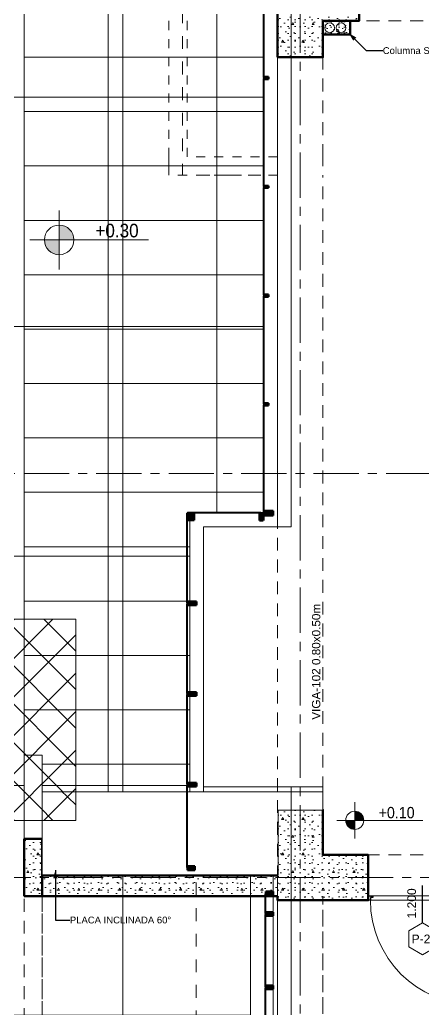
# Model space of a CAD drawing. Header units: inches. Extents: x -38 to 5698, y -33 to 92.
# Drawn here: x 6.22 to 10.68, y 28.5 to 39.41 of the extents above; entities that cross this region are included whole.
import ezdxf

# ---------------------------------------------------------------- set-up
doc = ezdxf.new("R2010")
doc.units = ezdxf.units.IN
doc.header["$MEASUREMENT"] = 0
doc.set_wipeout_variables(frame=1)
for name, pattern in [('Hidden Line', [0.195611, 0.141111, -0.0545]), ('Línea Oculta', [0.195611, 0.141111, -0.0545]), ('Punto & Raya', [0.65, 0.5, -0.075, 0, -0.075]), ('Rayas', [0.282222, 0.141111, -0.141111]), ('super', [0.125, 0.075, -0.05]), ('Wipeout_Contour', [1, 0, -1])]:
    doc.linetypes.add(name, pattern=pattern)
for name, color, linetype in [('02 _ ARQ _ ALB _ Ejes Generales', 7, 'Continuous'), ('02 _ ARQ _ ALB _ Muros Interiores', 7, 'Continuous'), ('02 _ ARQ _ ZON _ Espacio.3D', 7, 'Continuous'), ('08 _ STR _ EXT _ 06 Columnas', 7, 'Continuous'), ('08 _ STR _ EXT _ 07 Losa Aligerada', 7, 'Continuous'), ('08 _ STR _ EXT _ 08 Placas Inclinadas', 7, 'Continuous'), ('08 _ STR _ EXT _ 09 Vigas', 7, 'Continuous'), ('Acabado - Muros', 7, 'Continuous'), ('ESQUEMAS', 7, 'Continuous'), ('Estructura - 03 LOSA', 7, 'Continuous'), ('Estructura - 04 MURO', 253, 'Continuous'), ('Estructura - Carga', 7, 'Continuous'), ('Marcador - Secciones', 251, 'Continuous'), ('MEP - HVAC', 7, 'Continuous'), ('Notas - Etiquetas', 251, 'Continuous')]:
    doc.layers.add(name, color=color, linetype=linetype)
doc.styles.add('Estilo_Generado_4', font='swisse.ttf')
doc.dimstyles.new('Estilo_Generado__8', dxfattribs={"dimtxt": 0.18, "dimasz": 0.0912, "dimexe": 0.18, "dimexo": 0.0625, "dimgap": 0, "dimtad": 0, "dimtih": 1, "dimtoh": 1, "dimdec": 4, "dimzin": 0, "dimdsep": 46, "dimcen": 0.09, "dimadec": 0, "dimazin": 0, "dimtfac": 1, "dimtdec": 4, "dimtmove": 0, "dimatfit": 3, "dimldrblk": 'ARROWHEAD_5', "dimfxl": 1, "dimtolj": 1, "dimtzin": 0, "dimarcsym": 0})
pattern_1 = [(0, (0, 0), (0, 0.3897114), [0.024375, -0.200625]), (0, (0.1125, 0.19486), (0, 0.3897114), [0.024375, -0.200625]), (60, (0, 0), (-0.3375, 0.1948557), [0.024375, -0.200625]), (60, (0.225, 0), (-0.3375, 0.1948557), [0.024375, -0.200625]), (120, (0.02437, 0), (0.3375, 0.1948557), [0.024375, -0.200625]), (120, (0.24938, 0), (0.3375, 0.1948557), [0.024375, -0.200625]), (0, (0, 0.0375), (0, 0.075), [0, -0.075, 0, -0.1125]), (45, (0.0375, 0.0375), (-0.05303301, 0.05303301), [0, -0.05625, 0, -0.09375])]

# ---------------------------------------------------------------- blocks, each defined once
blk = doc.blocks.new('ARROWHEAD_5')
at = {"linetype": 'Continuous', "lineweight": 0}
blk.add_hatch(color=0, dxfattribs=at).paths.add_polyline_path([(-1, 0.2679), (0, 0), (-1, -0.2679)])
at = {"color": 0, "linetype": 'Continuous', "lineweight": 0}
blk.add_line((0, 0), (-1, 0), dxfattribs=at)

msp = doc.modelspace()

# ---------------------------------------------------------------- hatches: boundary and pattern name
at = {"linetype": 'Continuous', "lineweight": 13, "true_color": 0x636466}
for points in [[(6.658, 36.985), (6.821, 36.985), (6.808, 37.047), (6.773, 37.1), (6.72, 37.135), (6.658, 37.147)], [(6.658, 36.985), (6.496, 36.985), (6.508, 36.922), (6.543, 36.87), (6.596, 36.835), (6.658, 36.822)], [(9.922, 30.582), (10.022, 30.582), (10.015, 30.62), (9.993, 30.652), (9.96, 30.674), (9.922, 30.682)], [(9.922, 30.582), (9.822, 30.582), (9.83, 30.543), (9.851, 30.511), (9.884, 30.489), (9.922, 30.482)]]:
    msp.add_hatch(color=251, dxfattribs=at).paths.add_polyline_path(points)
at = {"layer": 'Estructura - 03 LOSA', "linetype": 'Continuous', "lineweight": 13}
h = msp.add_hatch(dxfattribs=at)
h.set_pattern_fill('CEMENTO_PULIDO_Y_BRUÑADO_FA', color=251, style=0, pattern_type=2)
h.set_pattern_definition([(360, (3.7574, 18.3027), (0, 2.53199), []), (90, (3.7574, 18.3027), (-3.6, 0), [])])
h.paths.add_polyline_path([(2.17, 26.05), (8.821, 26.05), (8.822, 29.453), (8.822, 30.7), (8.25, 30.7), (8.25, 33.82), (9.07, 33.82), (9.07, 39.9), (23.57, 39.9), (51.57, 39.9), (51.57, 23.382), (52.92, 23.382), (52.92, 40.85), (9.07, 40.85), (2.17, 40.85)])
at = {"layer": 'Estructura - Carga', "linetype": 'Continuous', "lineweight": 13}
h = msp.add_hatch(dxfattribs=at)
h.set_pattern_fill('HORMIGÓN_ARMADO_0002', color=251, style=0, pattern_type=2)
h.set_pattern_definition([(0, (0, 0), (0, 0.3117692), [0.03, -0.15]), (0, (0.09, 0.1559), (0, 0.3117692), [0.03, -0.15]), (60, (0, 0), (-0.27, 0.1558846), [0.03, -0.15]), (60, (0.18, 0), (-0.27, 0.1558846), [0.03, -0.15]), (120, (0.03, 0), (0.27, 0.1558846), [0.03, -0.15]), (120, (0.21, 0), (0.27, 0.1558846), [0.03, -0.15]), (0, (0, 0.03), (0, 0.06), [0, -0.06, 0, -0.09]), (45, (0.03, 0.03), (-0.04242641, 0.04242641), [0, -0.045, 0, -0.075])])
h.paths.add_polyline_path([(9.57, 39.25), (9.87, 39.25), (9.87, 39.4), (9.57, 39.4)])

# ---------------------------------------------------------------- linework, layer by layer
at = {"color": 251, "linetype": 'Continuous', "lineweight": 13, "true_color": 0x636466}
for p, q in [((6.658, 36.66), (6.658, 37.31)), ((6.333, 36.985), (7.644, 36.985)), ((9.922, 30.382), (9.922, 30.782)), ((9.722, 30.582), (10.673, 30.582))]:
    msp.add_line(p, q, dxfattribs=at)
for centre, radius in [((6.658, 36.985), 0.163), ((9.922, 30.582), 0.1)]:
    msp.add_circle(centre, radius, dxfattribs=at)
at = {"layer": '02 _ ARQ _ ALB _ Muros Interiores', "color": 152, "linetype": 'Continuous', "lineweight": 25}
msp.add_line((10.67, 29.45), (10.67, 29.862), dxfattribs=at)
at = {"layer": '02 _ ARQ _ ALB _ Muros Interiores', "color": 7, "linetype": 'Continuous', "lineweight": 80}
msp.add_line((10.07, 29.7), (10.07, 29.75), dxfattribs=at)
msp.add_line((10.07, 29.7), (10.07, 29.75), dxfattribs=at)
msp.add_line((10.07, 29.7), (10.07, 29.75), dxfattribs=at)
at = {"layer": '02 _ ARQ _ ALB _ Muros Interiores', "color": 165, "linetype": 'Continuous', "lineweight": 25}
for p, q in [((10.07, 29.7), (10.07, 29.75)), ((10.07, 29.75), (10.12, 29.75)), ((10.095, 29.7), (10.07, 29.7)), ((10.12, 29.73), (10.095, 29.73)), ((10.095, 29.73), (10.095, 29.7)), ((10.12, 29.75), (10.12, 29.73))]:
    msp.add_line(p, q, dxfattribs=at)
at = {"layer": '02 _ ARQ _ ALB _ Muros Interiores', "color": 251, "linetype": 'Continuous', "lineweight": 13, "flags": 128}
msp.add_lwpolyline([(10.67, 29.1), (10.822, 29.187), (10.822, 29.362), (10.67, 29.45), (10.518, 29.362), (10.518, 29.187)], close=True, dxfattribs=at)
at = {"layer": '02 _ ARQ _ ALB _ Muros Interiores', "color": 7, "linetype": 'Continuous', "lineweight": 15}
msp.add_arc((11.245, 29.7), 1.15, 180, 270, dxfattribs=at)
at = {"layer": '02 _ ARQ _ ZON _ Espacio.3D', "color": 254, "linetype": 'Continuous', "lineweight": 0, "flags": 128}
msp.add_lwpolyline([(8.25, 30.953), (9.57, 30.953), (9.57, 30.2), (10.07, 30.2), (10.07, 29.75), (16.07, 29.75), (16.07, 31), (16.52, 31), (16.52, 39), (16.07, 39), (16.07, 39.9), (9.97, 39.9), (9.97, 39.4), (9.57, 39.4), (9.57, 39), (9.07, 39), (9.07, 33.82), (8.25, 33.82)], close=True, dxfattribs=at)
msp.add_lwpolyline([(23.97, 29.7), (9.07, 29.7), (9.07, 17.4)], dxfattribs=at)
at = {"layer": '08 _ STR _ EXT _ 07 Losa Aligerada', "color": 7, "linetype": 'Rayas', "lineweight": 18, "flags": 128}
msp.add_lwpolyline([(8.17, 27.939), (7.67, 27.939), (7.67, 5.8), (25.235, 5.8), (25.235, 7.2), (30.431, 7.2), (30.431, 6), (37.07, 6), (37.07, 3.375), (44.57, 3.375), (44.57, 6.05), (52.32, 6.05), (52.32, 15), (51.57, 15), (51.57, 15.15), (51.57, 15.8), (51.57, 18.1), (51.57, 18.1), (51.57, 20.35), (46.67, 20.35), (46.67, 22.35), (46.67, 22.6), (46.67, 24.5), (46.67, 24.75), (46.67, 26.75), (51.57, 26.75), (51.57, 29.7), (51.57, 29.7), (51.57, 35.2), (52.37, 35.2), (52.52, 35.2), (52.52, 41.1), (38.955, 41.1), (38.955, 40.8), (34.048, 40.8), (34.048, 40.5), (23.37, 40.5), (23.37, 43.874), (16.27, 43.874), (16.27, 39.9), (11.12, 39.9), (11.12, 40.95), (8.02, 40.95), (8.02, 37.7), (9.07, 37.7), (9.07, 33.9), (8.17, 33.9)], close=True, dxfattribs=at)
at = {"layer": '08 _ STR _ EXT _ 07 Losa Aligerada', "color": 7, "linetype": 'Continuous', "lineweight": 18, "flags": 128}
msp.add_lwpolyline([(51.57, 39.9), (9.07, 39.9), (9.07, 33.82), (8.25, 33.82), (8.25, 30.7), (9.07, 30.7), (9.07, 17.4)], dxfattribs=at)
at = {"layer": '08 _ STR _ EXT _ 08 Placas Inclinadas', "color": 7, "linetype": 'Continuous', "lineweight": 80}
msp.add_line((6.27, 29.744), (6.47, 29.744), dxfattribs=at)
at = {"layer": '08 _ STR _ EXT _ 08 Placas Inclinadas', "color": 251, "linetype": 'Línea Oculta', "lineweight": 13, "flags": 128}
for points in [[(6.27, 28.369), (6.27, 29.744)], [(6.47, 28.369), (6.47, 29.744)], [(6.47, 27.965), (6.47, 29.744)], [(9.57, 27.965), (9.57, 29.744)]]:
    msp.add_lwpolyline(points, dxfattribs=at)
at = {"layer": '08 _ STR _ EXT _ 09 Vigas', "color": 251, "linetype": 'super', "lineweight": 13}
for p, q in [((7.87, 37.7), (7.87, 41.1)), ((8.07, 37.9), (8.07, 40.9)), ((7.87, 37.9), (7.87, 37.7)), ((9.57, 37.9), (9.57, 37.7)), ((8.07, 37.7), (7.87, 37.7))]:
    msp.add_line(p, q, dxfattribs=at)
at = {"layer": '08 _ STR _ EXT _ 09 Vigas', "color": 251, "linetype": 'Hidden Line', "lineweight": 13}
for p, q in [((9.57, 37.9), (9.57, 39.4)), ((9.57, 39.4), (16.07, 39.4)), ((9.57, 17.4), (9.57, 29.7)), ((9.57, 29.7), (30.07, 29.7))]:
    msp.add_line(p, q, dxfattribs=at)
at = {"layer": 'Estructura - 03 LOSA', "color": 7, "linetype": 'Continuous', "lineweight": 18, "flags": 128}
msp.add_lwpolyline([(2.17, 26.05), (8.821, 26.05), (8.822, 29.453), (8.822, 30.7), (8.25, 30.7), (8.25, 33.82), (9.07, 33.82), (9.07, 39.9), (23.57, 39.9), (51.57, 39.9), (51.57, 23.382), (52.92, 23.382), (52.92, 40.85), (9.07, 40.85), (2.17, 40.85)], close=True, dxfattribs=at)
at = {"layer": 'Estructura - Carga', "color": 7, "linetype": 'Continuous', "lineweight": 80, "flags": 128}
msp.add_lwpolyline([(9.57, 39.25), (9.87, 39.25), (9.87, 39.4), (9.57, 39.4)], close=True, dxfattribs=at)
at = {"layer": 'MEP - HVAC', "color": 7, "linetype": 'Continuous', "lineweight": 13, "flags": 128}
for points in [[(9.699, 39.325, 1), (9.591, 39.325, 1)], [(9.824, 39.325, 1), (9.716, 39.325, 1)]]:
    msp.add_lwpolyline(points, format="xyb", close=True, dxfattribs=at)

# ---------------------------------------------------------------- texts
at = {"color": 251, "lineweight": 13, "true_color": 0x636466, "attachment_point": 7, "style": 'Estilo_Generado_4'}
for s, insert, char_height in [('\\A1;{\\W0.900000x;\\pql;\\fSwis721 Ex BT|b0|i0|c0|p34;+0.30}', (7.058, 37.011), 0.15), ('\\A1;{\\W0.900000x;\\pql;\\fSwis721 Ex BT|b0|i0|c0|p34;+0.10}', (10.185, 30.603), 0.125)]:
    msp.add_mtext(s, dxfattribs=dict(at, insert=insert, char_height=char_height))
at = {"layer": '02 _ ARQ _ ALB _ Muros Interiores', "color": 251, "lineweight": 25, "insert": (10.625, 29.5), "char_height": 0.095, "attachment_point": 7, "rotation": 90, "style": 'Estilo_Generado_4'}
msp.add_mtext('\\A1;{\\pql;\\pt0;\\fSwis721 Ex BT|b0|i0|c0|p34;1.200\\fSwis721 Ex BT|b0|i0|c0|p34;\\A1{\\H.66x;\\S^  ;}\\fSwis721 Ex BT|b0|i0|c0|p34;\\fSwis721 Ex BT|b0|i0|c0|p34;}', dxfattribs=at)
at = {"layer": '02 _ ARQ _ ALB _ Muros Interiores', "color": 251, "lineweight": 25, "insert": (10.55, 29.227), "char_height": 0.095, "attachment_point": 7, "style": 'Estilo_Generado_4'}
msp.add_mtext('\\A1;{\\pql;\\pt0;\\fSwis721 Ex BT|b0|i0|c0|p34;P-2\\fSwis721 Ex BT|b0|i0|c0|p34;\\fSwis721 Ex BT|b0|i0|c0|p34;\\fSwis721 Ex BT|b0|i0|c0|p34;}', dxfattribs=at)
at = {"layer": 'Notas - Etiquetas', "color": 8, "linetype": 'Continuous', "lineweight": 35, "insert": (10.231, 39.073), "char_height": 0.075, "attachment_point": 4, "style": 'Estilo_Generado_4'}
msp.add_mtext('\\A1;{\\pql;\\fSwis721 Ex BT|b0|i0|c0|p34;Columna Sanitaria}', dxfattribs=at)
at = {"layer": 'Notas - Etiquetas', "color": 8, "linetype": 'Continuous', "lineweight": 13, "insert": (9.543, 31.692), "char_height": 0.0925, "attachment_point": 7, "rotation": 90, "style": 'Estilo_Generado_4'}
msp.add_mtext('\\A1;{\\pql;\\fSwis721 Ex BT|b0|i0|c0|p34;VIGA-102\\fSwis721 Ex BT|b0|i0|c0|p34; \\fSwis721 Ex BT|b0|i0|c0|p34;0.80\\fSwis721 Ex BT|b0|i0|c0|p34;x\\fSwis721 Ex BT|b0|i0|c0|p34;0.50\\fSwis721 Ex BT|b0|i0|c0|p34;m}', dxfattribs=at)
at = {"layer": 'Notas - Etiquetas', "color": 8, "linetype": 'Continuous', "lineweight": 25, "insert": (6.776, 29.482), "char_height": 0.075, "attachment_point": 4, "style": 'Estilo_Generado_4'}
msp.add_mtext('\\A1;{\\pql;\\fSwis721 Ex BT|b0|i0|c0|p34;PLACA INCLINADA \\fSwis721 Ex BT|b0|i0|c0|p34;60\\fSwis721 Ex BT|b0|i0|c0|p34;° }', dxfattribs=at)

# ---------------------------------------------------------------- leaders
at = {"layer": 'Notas - Etiquetas', "color": 8, "linetype": 'Continuous', "lineweight": 13, "annotation_type": 0, "has_hookline": 1}
for points, hookline_direction, text_width in [([(9.857, 39.265), (10.049, 39.073), (10.231, 39.073)], 0, 1.017), ([(13.67, 29.715), (13.463, 29.435), (11.44, 29.435)], 1, 1.838)]:
    msp.add_leader(points, dimstyle='Estilo_Generado__8', dxfattribs=dict(at, hookline_direction=hookline_direction, text_width=text_width))

# ---------------------------------------------------------------- next in the draw order: wipeouts: each hides what was drawn before it
at = {"color": 254, "linetype": 'Wipeout_Contour', "lineweight": 0, "ltscale": 104.767054}
msp.add_wipeout([(8.92, 33.97), (8.92, 33.82), (9.07, 33.82)], dxfattribs=at).dxf.layer = 'Estructura - 04 MURO'
at = {"color": 254, "linetype": 'Wipeout_Contour', "lineweight": 0, "ltscale": 119.563409}
msp.add_wipeout([(9.02, 30.722), (8.77, 30.722), (8.77, 26.35), (9.02, 26.35)], dxfattribs=at).dxf.layer = 'Estructura - 04 MURO'

# ---------------------------------------------------------------- next in the draw order: hatches: boundary and pattern name
at = {"layer": '08 _ STR _ EXT _ 06 Columnas', "linetype": 'Continuous', "lineweight": 9}
h = msp.add_hatch(dxfattribs=at)
h.set_pattern_fill('HORMIGÓN_EN_MASA_0002', style=0, pattern_type=2)
h.set_pattern_definition(pattern_1)
h.paths.add_polyline_path([(9.57, 30.7), (9.07, 30.7), (9.07, 29.975), (9.57, 29.975), (9.57, 29.744), (9.07, 29.744), (9.07, 29.7), (10.07, 29.7), (10.07, 30.2), (9.57, 30.2)])
h = msp.add_hatch(dxfattribs=at)
h.set_pattern_fill('HORMIGÓN_EN_MASA_0002', style=0, pattern_type=2)
h.set_pattern_definition(pattern_1)
h.paths.add_polyline_path([(9.57, 29.975), (9.07, 29.975), (9.07, 29.744), (9.57, 29.744)])
at = {"layer": 'Acabado - Muros', "linetype": 'Continuous', "lineweight": 0}
for points in [[(9.02, 29.752), (9.02, 29.798), (8.94, 29.798), (8.94, 29.752)], [(9.02, 29.57), (8.94, 29.57), (8.94, 29.53), (9.02, 29.53)], [(9.02, 28.76), (8.94, 28.76), (8.94, 28.72), (9.02, 28.72)]]:
    msp.add_hatch(color=254, dxfattribs=at).paths.add_polyline_path(points)
at = {"layer": 'Acabado - Muros', "linetype": 'Continuous', "lineweight": 9}
for points in [[(8.93, 29.77), (8.93, 29.555), (8.94, 29.555), (8.94, 29.77)], [(8.93, 29.545), (8.93, 28.745), (8.94, 28.745), (8.94, 29.545)], [(8.93, 28.735), (8.93, 27.935), (8.94, 27.935), (8.94, 28.735)]]:
    msp.add_hatch(color=250, dxfattribs=at).paths.add_polyline_path(points)

# ---------------------------------------------------------------- next in the draw order: linework, layer by layer
at = {"layer": '08 _ STR _ EXT _ 06 Columnas', "color": 7, "linetype": 'Continuous', "lineweight": 80, "flags": 128}
msp.add_lwpolyline([(9.07, 29.744), (9.07, 29.7), (10.07, 29.7), (10.07, 30.2), (9.57, 30.2), (9.57, 30.7), (9.07, 30.7), (9.07, 29.975)], dxfattribs=at)
at = {"layer": '08 _ STR _ EXT _ 08 Placas Inclinadas', "color": 7, "linetype": 'Continuous', "lineweight": 80}
msp.add_line((6.47, 29.744), (9.07, 29.744), dxfattribs=at)
at = {"layer": '08 _ STR _ EXT _ 09 Vigas', "color": 251, "linetype": 'Hidden Line', "lineweight": 13}
msp.add_line((9.07, 17.4), (9.07, 29.7), dxfattribs=at)
at = {"layer": 'Acabado - Muros', "color": 7, "linetype": 'Continuous', "lineweight": 60}
for p, q in [((8.94, 29.798), (8.94, 29.752)), ((9.02, 29.798), (8.94, 29.798)), ((9.02, 29.798), (9.02, 29.752)), ((9.02, 29.752), (8.94, 29.752)), ((8.94, 29.57), (8.94, 29.53)), ((9.02, 29.57), (8.94, 29.57)), ((9.02, 29.53), (8.94, 29.53)), ((9.02, 29.57), (9.02, 29.53)), ((8.94, 28.76), (8.94, 28.72)), ((9.02, 28.76), (8.94, 28.76)), ((9.02, 28.72), (8.94, 28.72)), ((9.02, 28.76), (9.02, 28.72))]:
    msp.add_line(p, q, dxfattribs=at)
at = {"layer": 'Acabado - Muros', "color": 7, "linetype": 'Continuous', "lineweight": 13, "flags": 128}
for points in [[(8.93, 29.77), (8.94, 29.77), (8.94, 29.555), (8.93, 29.555)], [(8.93, 29.545), (8.94, 29.545), (8.94, 28.745), (8.93, 28.745)], [(8.93, 28.735), (8.94, 28.735), (8.94, 27.935), (8.93, 27.935)]]:
    msp.add_lwpolyline(points, close=True, dxfattribs=at)
at = {"layer": 'Estructura - 04 MURO', "color": 7, "linetype": 'Continuous', "lineweight": 13, "flags": 128}
for points in [[(8.77, 30.722), (8.77, 26.35)], [(9.02, 30.722), (8.77, 30.722)], [(9.02, 26.35), (9.02, 30.722)]]:
    msp.add_lwpolyline(points, dxfattribs=at)

# ---------------------------------------------------------------- next in the draw order: wipeouts: each hides what was drawn before it
at = {"color": 254, "linetype": 'Wipeout_Contour', "lineweight": 0, "ltscale": 232.603128}
msp.add_wipeout([(8.92, 33.97), (9.07, 33.97), (9.07, 39), (9.07, 39), (9.07, 39.9), (8.92, 39.9)], dxfattribs=at).dxf.layer = 'Estructura - 04 MURO'

# ---------------------------------------------------------------- next in the draw order: hatches: boundary and pattern name
at = {"layer": '08 _ STR _ EXT _ 06 Columnas', "linetype": 'Continuous', "lineweight": 9}
h = msp.add_hatch(dxfattribs=at)
h.set_pattern_fill('HORMIGÓN_EN_MASA_0002', style=0, pattern_type=2)
h.set_pattern_definition(pattern_1)
h.paths.add_polyline_path([(9.07, 39), (9.57, 39), (9.57, 39.4), (9.97, 39.4), (9.97, 39.9), (9.07, 39.9)])
at = {"layer": 'Acabado - Muros', "linetype": 'Continuous', "lineweight": 9}
for points in [[(8.91, 39.965), (8.91, 38.775), (8.92, 38.775), (8.92, 39.965)], [(8.91, 38.765), (8.91, 37.575), (8.92, 37.575), (8.92, 38.765)], [(8.91, 37.565), (8.91, 36.375), (8.92, 36.375), (8.92, 37.565)], [(8.91, 36.365), (8.91, 35.175), (8.92, 35.175), (8.92, 36.365)]]:
    msp.add_hatch(color=250, dxfattribs=at).paths.add_polyline_path(points)
at = {"layer": 'Acabado - Muros', "linetype": 'Continuous', "lineweight": 0}
for points in [[(8.97, 38.783), (8.92, 38.783), (8.92, 38.758), (8.97, 38.758)], [(8.97, 37.583), (8.92, 37.583), (8.92, 37.558), (8.97, 37.558)], [(8.97, 36.383), (8.92, 36.383), (8.92, 36.358), (8.97, 36.358)], [(8.97, 35.183), (8.92, 35.183), (8.92, 35.158), (8.97, 35.158)]]:
    msp.add_hatch(color=254, dxfattribs=at).paths.add_polyline_path(points)

# ---------------------------------------------------------------- next in the draw order: linework, layer by layer
at = {"layer": '08 _ STR _ EXT _ 06 Columnas', "color": 7, "linetype": 'Continuous', "lineweight": 80, "flags": 128}
msp.add_lwpolyline([(9.07, 39), (9.07, 39.9), (9.97, 39.9), (9.97, 39.4), (9.57, 39.4), (9.57, 39)], close=True, dxfattribs=at)
at = {"layer": '08 _ STR _ EXT _ 09 Vigas', "color": 251, "linetype": 'Hidden Line', "lineweight": 13}
msp.add_line((9.07, 37.9), (9.07, 39.9), dxfattribs=at)
at = {"layer": '08 _ STR _ EXT _ 09 Vigas', "color": 251, "linetype": 'super', "lineweight": 13}
for p, q in [((9.07, 37.9), (8.07, 37.9)), ((9.07, 37.7), (7.87, 37.7))]:
    msp.add_line(p, q, dxfattribs=at)
at = {"layer": 'Acabado - Muros', "color": 7, "linetype": 'Continuous', "lineweight": 60}
for p, q in [((8.92, 38.783), (8.92, 38.758)), ((8.97, 38.783), (8.92, 38.783)), ((8.97, 38.758), (8.92, 38.758)), ((8.97, 38.783), (8.97, 38.758)), ((8.92, 37.583), (8.92, 37.558)), ((8.97, 37.583), (8.92, 37.583)), ((8.97, 37.558), (8.92, 37.558)), ((8.97, 37.583), (8.97, 37.558)), ((8.92, 36.383), (8.92, 36.358)), ((8.97, 36.383), (8.92, 36.383)), ((8.97, 36.358), (8.92, 36.358)), ((8.97, 36.383), (8.97, 36.358)), ((8.92, 35.183), (8.92, 35.158)), ((8.97, 35.183), (8.92, 35.183)), ((8.97, 35.158), (8.92, 35.158)), ((8.97, 35.183), (8.97, 35.158))]:
    msp.add_line(p, q, dxfattribs=at)
at = {"layer": 'Acabado - Muros', "color": 7, "linetype": 'Continuous', "lineweight": 13, "flags": 128}
for points in [[(8.91, 39.965), (8.92, 39.965), (8.92, 38.775), (8.91, 38.775)], [(8.91, 38.765), (8.92, 38.765), (8.92, 37.575), (8.91, 37.575)], [(8.91, 37.565), (8.92, 37.565), (8.92, 36.375), (8.91, 36.375)], [(8.91, 36.365), (8.92, 36.365), (8.92, 35.175), (8.91, 35.175)]]:
    msp.add_lwpolyline(points, close=True, dxfattribs=at)
at = {"layer": 'Marcador - Secciones', "color": 251, "linetype": 'Punto & Raya', "lineweight": 13}
msp.add_line((4.667, 34.407), (55.94, 34.407), dxfattribs=at)

# ---------------------------------------------------------------- next in the draw order: wipeouts: each hides what was drawn before it
at = {"color": 254, "linetype": 'Wipeout_Contour', "lineweight": 0, "ltscale": 105.660484}
msp.add_wipeout([(9.07, 33.97), (8.92, 33.97), (9.07, 33.82)], dxfattribs=at).dxf.layer = 'Estructura - 04 MURO'

# ---------------------------------------------------------------- next in the draw order: hatches: boundary and pattern name
at = {"layer": 'Acabado - Muros', "linetype": 'Continuous', "lineweight": 9}
msp.add_hatch(color=250, dxfattribs=at).paths.add_polyline_path([(8.91, 35.165), (8.91, 33.975), (8.92, 33.975), (8.92, 35.165)])
at = {"layer": 'Acabado - Muros', "linetype": 'Continuous', "lineweight": 0}
msp.add_hatch(color=254, dxfattribs=at).paths.add_polyline_path([(9.02, 33.995), (8.92, 33.995), (8.92, 33.945), (9.02, 33.945)])
at = {"layer": 'Estructura - 03 LOSA', "linetype": 'Continuous', "lineweight": 13}
h = msp.add_hatch(dxfattribs=at)
h.set_pattern_fill('BALDOSA_60X120_0002', color=251, style=0, pattern_type=2)
h.set_pattern_definition([(0, (0, 0), (0, 0.6), []), (90, (0, 0), (-1.2, 0), [])])
h.paths.add_polyline_path([(6.27, 30.607), (8.1, 30.607), (8.1, 33.97), (8.92, 33.97), (8.92, 40.05), (23.57, 40.05), (23.57, 40.85), (6.27, 40.85)])

# ---------------------------------------------------------------- next in the draw order: linework, layer by layer
at = {"layer": 'Acabado - Muros', "color": 7, "linetype": 'Continuous', "lineweight": 60}
for p, q in [((8.92, 33.995), (8.92, 33.945)), ((9.02, 33.995), (8.92, 33.995)), ((9.02, 33.945), (8.92, 33.945)), ((9.02, 33.995), (9.02, 33.945))]:
    msp.add_line(p, q, dxfattribs=at)
at = {"layer": 'Acabado - Muros', "color": 7, "linetype": 'Continuous', "lineweight": 13, "flags": 128}
msp.add_lwpolyline([(8.91, 35.165), (8.92, 35.165), (8.92, 33.975), (8.91, 33.975)], close=True, dxfattribs=at)
at = {"layer": 'Estructura - 03 LOSA', "color": 7, "linetype": 'Continuous', "lineweight": 18, "flags": 128}
msp.add_lwpolyline([(6.27, 30.607), (8.1, 30.607), (8.1, 33.97), (8.92, 33.97), (8.92, 40.05), (23.57, 40.05), (23.57, 40.85), (6.27, 40.85)], close=True, dxfattribs=at)
at = {"layer": 'Estructura - 04 MURO', "color": 7, "linetype": 'Continuous', "lineweight": 13, "flags": 128}
for points in [[(8.92, 40.05), (8.92, 33.97)], [(9.07, 33.82), (9.07, 39)], [(9.07, 33.82), (8.92, 33.82)]]:
    msp.add_lwpolyline(points, dxfattribs=at)

# ---------------------------------------------------------------- next in the draw order: wipeouts: each hides what was drawn before it
at = {"color": 254, "linetype": 'Wipeout_Contour', "lineweight": 0, "ltscale": 125.976197}
msp.add_wipeout([(6.47, 31.302), (6.27, 31.302), (6.27, 30.379), (6.47, 30.379)], dxfattribs=at).dxf.layer = '08 _ STR _ EXT _ 08 Placas Inclinadas'
at = {"color": 254, "linetype": 'Wipeout_Contour', "lineweight": 0, "ltscale": 104.150828}
msp.add_wipeout([(8.25, 33.82), (8.1, 33.97), (8.1, 33.82)], dxfattribs=at).dxf.layer = 'Estructura - 04 MURO'

# ---------------------------------------------------------------- next in the draw order: hatches: boundary and pattern name
at = {"layer": '08 _ STR _ EXT _ 08 Placas Inclinadas', "linetype": 'Continuous', "lineweight": 9}
h = msp.add_hatch(dxfattribs=at)
h.set_pattern_fill('HORMIGÓN_EN_MASA_0002', style=0, pattern_type=2)
h.set_pattern_definition(pattern_1)
h.paths.add_polyline_path([(6.27, 29.744), (6.47, 29.744), (6.47, 30.379), (6.27, 30.379)])

# ---------------------------------------------------------------- next in the draw order: linework, layer by layer
at = {"layer": '08 _ STR _ EXT _ 08 Placas Inclinadas', "color": 7, "linetype": 'Continuous', "lineweight": 80}
msp.add_line((6.47, 30.379), (6.27, 30.379), dxfattribs=at)
at = {"layer": '08 _ STR _ EXT _ 08 Placas Inclinadas', "color": 7, "linetype": 'Continuous', "lineweight": 13, "flags": 128}
for points in [[(6.47, 31.302), (6.27, 31.302)], [(6.27, 30.379), (6.27, 31.302)], [(6.47, 30.379), (6.47, 31.302)]]:
    msp.add_lwpolyline(points, dxfattribs=at)
at = {"layer": '08 _ STR _ EXT _ 08 Placas Inclinadas', "color": 7, "linetype": 'Continuous', "lineweight": 80, "flags": 128}
for points in [[(6.27, 29.744), (6.27, 30.379)], [(6.47, 29.744), (6.47, 30.379)]]:
    msp.add_lwpolyline(points, dxfattribs=at)

# ---------------------------------------------------------------- next in the draw order: wipeouts: each hides what was drawn before it
at = {"color": 254, "linetype": 'Wipeout_Contour', "lineweight": 0, "ltscale": 139.876026}
msp.add_wipeout([(8.25, 33.82), (8.92, 33.82), (8.92, 33.97), (8.25, 33.97)], dxfattribs=at).dxf.layer = 'Estructura - 04 MURO'

# ---------------------------------------------------------------- next in the draw order: hatches: boundary and pattern name
at = {"layer": 'Acabado - Muros', "linetype": 'Continuous', "lineweight": 0}
msp.add_hatch(color=254, dxfattribs=at).paths.add_polyline_path([(8.871, 33.89), (8.911, 33.89), (8.911, 33.97), (8.871, 33.97)])

# ---------------------------------------------------------------- next in the draw order: linework, layer by layer
at = {"layer": 'Acabado - Muros', "color": 7, "linetype": 'Continuous', "lineweight": 60}
for p, q in [((8.871, 33.97), (8.871, 33.89)), ((8.911, 33.97), (8.871, 33.97)), ((8.911, 33.97), (8.911, 33.89)), ((8.911, 33.89), (8.871, 33.89))]:
    msp.add_line(p, q, dxfattribs=at)

# ---------------------------------------------------------------- next in the draw order: wipeouts: each hides what was drawn before it
at = {"color": 254, "linetype": 'Wipeout_Contour', "lineweight": 0, "ltscale": 105.069403}
msp.add_wipeout([(8.25, 33.97), (8.1, 33.97), (8.25, 33.82)], dxfattribs=at).dxf.layer = 'Estructura - 04 MURO'

# ---------------------------------------------------------------- next in the draw order: hatches: boundary and pattern name
at = {"layer": 'Acabado - Muros', "linetype": 'Continuous', "lineweight": 9}
msp.add_hatch(color=250, dxfattribs=at).paths.add_polyline_path([(8.886, 33.98), (8.075, 33.98), (8.075, 33.97), (8.886, 33.97)])
at = {"layer": 'Acabado - Muros', "linetype": 'Continuous', "lineweight": 13}
msp.add_hatch(color=253, dxfattribs=at).paths.add_polyline_path([(8.15, 33.97), (8.075, 33.97), (8.075, 33.895), (8.15, 33.895)])

# ---------------------------------------------------------------- next in the draw order: linework, layer by layer
at = {"layer": 'Acabado - Muros', "color": 7, "linetype": 'Continuous', "lineweight": 60}
for p, q in [((8.075, 33.97), (8.075, 33.895)), ((8.15, 33.97), (8.075, 33.97)), ((8.15, 33.97), (8.15, 33.895)), ((8.15, 33.895), (8.075, 33.895))]:
    msp.add_line(p, q, dxfattribs=at)
at = {"layer": 'Acabado - Muros', "color": 7, "linetype": 'Continuous', "lineweight": 13, "flags": 128}
msp.add_lwpolyline([(8.886, 33.98), (8.886, 33.97), (8.075, 33.97), (8.075, 33.98)], close=True, dxfattribs=at)
at = {"layer": 'Estructura - 04 MURO', "color": 7, "linetype": 'Continuous', "lineweight": 13, "flags": 128}
for points in [[(8.1, 33.97), (8.1, 33.82)], [(8.92, 33.97), (8.1, 33.97)], [(8.25, 33.82), (8.92, 33.82)]]:
    msp.add_lwpolyline(points, dxfattribs=at)

# ---------------------------------------------------------------- next in the draw order: wipeouts: each hides what was drawn before it
at = {"color": 254, "linetype": 'Wipeout_Contour', "lineweight": 0, "ltscale": 133.16257}
msp.add_wipeout([(8.1, 33.82), (8.1, 30.722), (8.25, 30.722), (8.25, 33.82)], dxfattribs=at).dxf.layer = 'Estructura - 04 MURO'

# ---------------------------------------------------------------- next in the draw order: hatches: boundary and pattern name
at = {"layer": 'Acabado - Muros', "linetype": 'Continuous', "lineweight": 9}
for points in [[(8.065, 33.97), (8.065, 32.98), (8.075, 32.98), (8.075, 33.97)], [(8.065, 32.97), (8.065, 31.98), (8.075, 31.98), (8.075, 32.97)], [(8.065, 31.97), (8.065, 30.98), (8.075, 30.98), (8.075, 31.97)]]:
    msp.add_hatch(color=250, dxfattribs=at).paths.add_polyline_path(points)
at = {"layer": 'Acabado - Muros', "linetype": 'Continuous', "lineweight": 0}
for points in [[(8.175, 32.995), (8.075, 32.995), (8.075, 32.955), (8.175, 32.955)], [(8.175, 31.995), (8.075, 31.995), (8.075, 31.955), (8.175, 31.955)], [(8.175, 30.995), (8.075, 30.995), (8.075, 30.955), (8.175, 30.955)]]:
    msp.add_hatch(color=254, dxfattribs=at).paths.add_polyline_path(points)

# ---------------------------------------------------------------- next in the draw order: linework, layer by layer
at = {"layer": 'Acabado - Muros', "color": 7, "linetype": 'Continuous', "lineweight": 60}
for p, q in [((8.075, 32.995), (8.075, 32.955)), ((8.175, 32.995), (8.075, 32.995)), ((8.175, 32.995), (8.175, 32.955)), ((8.175, 32.955), (8.075, 32.955)), ((8.075, 31.995), (8.075, 31.955)), ((8.175, 31.995), (8.075, 31.995)), ((8.175, 31.995), (8.175, 31.955)), ((8.175, 31.955), (8.075, 31.955)), ((8.075, 30.995), (8.075, 30.955)), ((8.175, 30.995), (8.075, 30.995)), ((8.175, 30.955), (8.075, 30.955)), ((8.175, 30.995), (8.175, 30.955))]:
    msp.add_line(p, q, dxfattribs=at)
at = {"layer": 'Acabado - Muros', "color": 7, "linetype": 'Continuous', "lineweight": 13, "flags": 128}
for points in [[(8.065, 33.97), (8.075, 33.97), (8.075, 32.98), (8.065, 32.98)], [(8.065, 32.97), (8.075, 32.97), (8.075, 31.98), (8.065, 31.98)], [(8.065, 31.97), (8.075, 31.97), (8.075, 30.98), (8.065, 30.98)]]:
    msp.add_lwpolyline(points, close=True, dxfattribs=at)
at = {"layer": 'Estructura - 04 MURO', "color": 7, "linetype": 'Continuous', "lineweight": 13, "flags": 128}
for points in [[(8.1, 33.82), (8.1, 30.722)], [(8.25, 30.722), (8.25, 33.82)], [(8.1, 30.722), (8.25, 30.722)]]:
    msp.add_lwpolyline(points, dxfattribs=at)

# ---------------------------------------------------------------- next in the draw order: wipeouts: each hides what was drawn before it
at = {"color": 254, "linetype": 'Wipeout_Contour', "lineweight": 0, "ltscale": 252.97495}
msp.add_wipeout([(6.47, 29.975), (9.07, 29.975), (9.07, 30.7), (9.57, 30.7), (9.57, 30.2), (9.57, 30.2), (9.57, 30.898), (6.47, 30.898)], dxfattribs=at).dxf.layer = '08 _ STR _ EXT _ 08 Placas Inclinadas'

# ---------------------------------------------------------------- next in the draw order: hatches: boundary and pattern name
at = {"layer": '08 _ STR _ EXT _ 08 Placas Inclinadas', "linetype": 'Continuous', "lineweight": 9}
h = msp.add_hatch(dxfattribs=at)
h.set_pattern_fill('HORMIGÓN_EN_MASA_0002', style=0, pattern_type=2)
h.set_pattern_definition(pattern_1)
h.paths.add_polyline_path([(9.07, 29.975), (6.47, 29.975), (6.47, 29.744), (9.07, 29.744)])
at = {"layer": 'Acabado - Muros', "linetype": 'Continuous', "lineweight": 9}
msp.add_hatch(color=250, dxfattribs=at).paths.add_polyline_path([(8.065, 30.97), (8.065, 30.061), (8.075, 30.061), (8.075, 30.97)])
at = {"layer": 'Acabado - Muros', "linetype": 'Continuous', "lineweight": 0}
msp.add_hatch(color=254, dxfattribs=at).paths.add_polyline_path([(8.155, 30.078), (8.075, 30.078), (8.075, 30.032), (8.155, 30.032)])
at = {"layer": 'ESQUEMAS', "linetype": 'Continuous', "lineweight": 13}
h = msp.add_hatch(dxfattribs=at)
h.set_pattern_fill('BALDOSA_30X30_0002', color=20, style=0, pattern_type=2)
h.set_pattern_definition([(45, (4.62916, 31.69065), (-0.212132, 0.212132), []), (135, (4.62916, 31.69065), (0.212132, 0.212132), [])])
h.paths.add_polyline_path([(6.841, 30.58), (6.841, 32.802), (2.436, 32.802), (2.417, 30.58)])

# ---------------------------------------------------------------- next in the draw order: linework, layer by layer
at = {"layer": '02 _ ARQ _ ALB _ Ejes Generales', "color": 252, "linetype": 'Punto & Raya', "lineweight": 13}
for p, q in [((9.32, 3.05), (9.32, 44.9)), ((5.845, 29.95), (54.57, 29.95))]:
    msp.add_line(p, q, dxfattribs=at)
at = {"layer": '08 _ STR _ EXT _ 08 Placas Inclinadas', "color": 7, "linetype": 'Continuous', "lineweight": 80}
msp.add_line((9.07, 29.975), (6.47, 29.975), dxfattribs=at)
at = {"layer": '08 _ STR _ EXT _ 08 Placas Inclinadas', "color": 7, "linetype": 'Continuous', "lineweight": 13, "flags": 128}
for points in [[(9.57, 30.898), (6.47, 30.898)], [(6.47, 29.975), (6.47, 30.898)], [(9.57, 30.2), (9.57, 30.898)]]:
    msp.add_lwpolyline(points, dxfattribs=at)
at = {"layer": '08 _ STR _ EXT _ 08 Placas Inclinadas', "color": 7, "linetype": 'Continuous', "lineweight": 80, "flags": 128}
msp.add_lwpolyline([(6.47, 29.744), (6.47, 29.975)], dxfattribs=at)
at = {"layer": '08 _ STR _ EXT _ 09 Vigas', "color": 251, "linetype": 'Hidden Line', "lineweight": 13}
for p, q in [((9.07, 29.7), (9.07, 37.7)), ((9.57, 30.2), (9.57, 37.7)), ((9.57, 30.2), (16.07, 30.2))]:
    msp.add_line(p, q, dxfattribs=at)
at = {"layer": 'Acabado - Muros', "color": 7, "linetype": 'Continuous', "lineweight": 60}
for p, q in [((8.155, 30.078), (8.075, 30.078)), ((8.075, 30.078), (8.075, 30.032)), ((8.155, 30.032), (8.075, 30.032)), ((8.155, 30.078), (8.155, 30.032))]:
    msp.add_line(p, q, dxfattribs=at)
at = {"layer": 'Acabado - Muros', "color": 7, "linetype": 'Continuous', "lineweight": 13, "flags": 128}
msp.add_lwpolyline([(8.065, 30.97), (8.075, 30.97), (8.075, 30.061), (8.065, 30.061)], close=True, dxfattribs=at)
at = {"layer": 'ESQUEMAS', "color": 7, "linetype": 'Continuous', "lineweight": 13, "flags": 128}
msp.add_lwpolyline([(51.42, 7.35), (9.22, 7.35), (9.22, 8.15), (6.52, 8.15), (6.52, 8.9), (9.22, 8.9), (9.22, 12.275), (6.52, 12.275), (6.52, 13.025), (9.22, 13.025), (9.22, 16.4), (6.52, 16.4), (6.52, 17.15), (9.22, 17.15), (9.22, 30.953), (8.25, 30.953), (8.25, 33.82), (9.22, 33.82), (9.22, 39.75), (51.42, 39.75), (51.42, 17.95), (52.77, 17.95), (52.77, 15.15), (51.42, 15.15)], close=True, dxfattribs=at)
at = {"layer": 'ESQUEMAS', "color": 20, "linetype": 'Continuous', "lineweight": 13, "flags": 128}
msp.add_lwpolyline([(6.841, 30.58), (6.841, 32.802), (2.436, 32.802), (2.417, 30.58)], close=True, dxfattribs=at)

# ---------------------------------------------------------------- next in the draw order: leaders
at = {"layer": 'Notas - Etiquetas', "color": 8, "linetype": 'Continuous', "lineweight": 13, "annotation_type": 0, "has_hookline": 1, "hookline_direction": 0, "text_width": 1.257}
msp.add_leader([(6.616, 30.032), (6.616, 29.482), (6.776, 29.482)], dimstyle='Estilo_Generado__8', dxfattribs=at)

doc.saveas('drawing.dxf')
